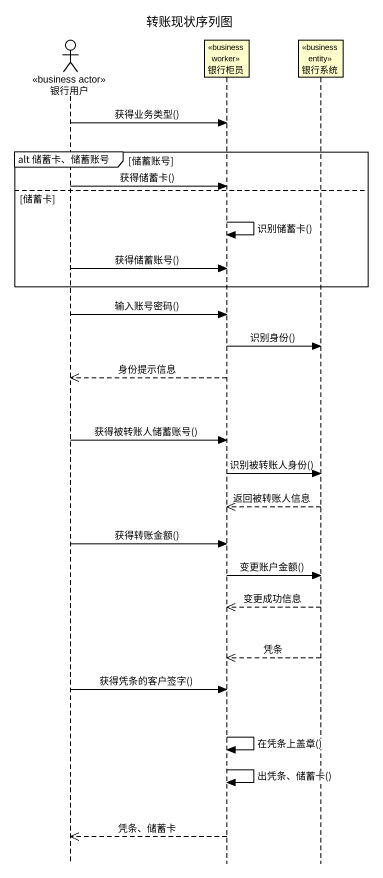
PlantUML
@startuml
title 转账现状序列图
hide footbox
actor 银行用户 <<business actor>>
participant 银行柜员 <<business worker>>
participant 银行系统 <<business entity>>

银行用户 -> 银行柜员 : 获得业务类型()
group alt 储蓄卡、储蓄账号 [储蓄账号]
  银行用户 -> 银行柜员 : 获得储蓄卡()
else 储蓄卡
  银行柜员 -> 银行柜员 : 识别储蓄卡()
  银行用户 -> 银行柜员 : 获得储蓄账号()
end
银行用户 -> 银行柜员 : 输入账号密码()
银行柜员 -> 银行系统 : 识别身份()
银行柜员 -->> 银行用户 : 身份提示信息
银行用户 -> 银行柜员 : 获得被转账人储蓄账号()
银行柜员 -> 银行系统 : 识别被转账人身份()
银行系统 -->> 银行柜员 : 返回被转账人信息
银行用户 -> 银行柜员 : 获得转账金额()
银行柜员 -> 银行系统 : 变更账户金额()
银行系统 -->> 银行柜员 : 变更成功信息
银行系统 -->> 银行柜员 : 凭条
银行用户 -> 银行柜员 : 获得凭条的客户签字()
银行柜员 -> 银行柜员 : 在凭条上盖章()
银行柜员 -> 银行柜员 : 出凭条、储蓄卡()
银行柜员 -->> 银行用户 : 凭条、储蓄卡
@enduml
